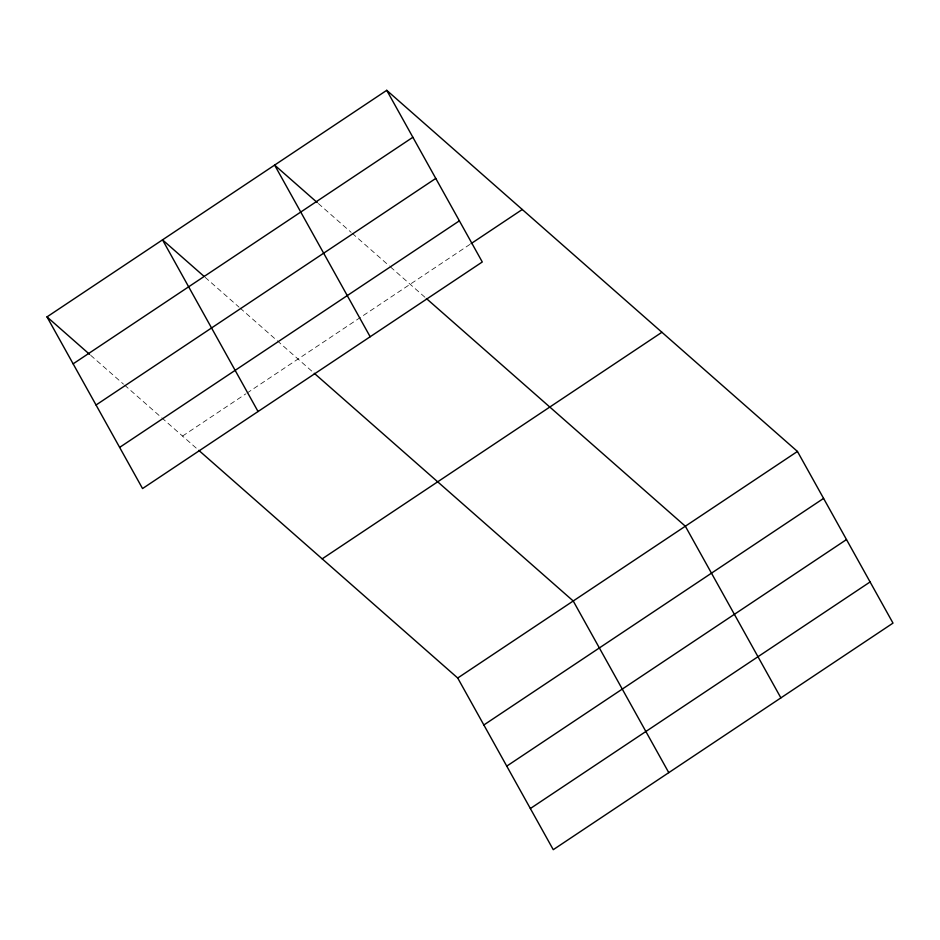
<?xml version="1.0" encoding="UTF-8"?>
<svg xmlns="http://www.w3.org/2000/svg" width="940" height="940" viewBox="0 0 940 940"><rect width="100%" height="100%" fill="white"/><g stroke="black" fill="none" stroke-linecap="round" stroke-linejoin="round"><path stroke-width="0.7" stroke-dasharray="4.7 3.53" d="M182.536 436.066L245.763 393.895M246.985 393.085L469.871 244.435M318.343 203.534L351.137 232.356M352.23 233.32L389.395 265.997M390.488 266.96L425.315 297.58M205.143 277.335L239.018 307.133M240.111 308.085L276.184 339.81M277.276 340.762L313.196 372.357M90.722 355.332L123.516 384.166M124.609 385.13L160.681 416.843M161.774 417.806L197.694 449.39"/><path stroke-width="1.41" d="M386.74 90.322L482.279 261.978L142.551 488.553L47 316.886L386.74 90.322L797.449 451.447L893 623.114L553.261 849.678L457.721 678.022L198.775 450.342M73.132 363.839L412.872 137.275M96.044 404.999L435.772 178.424M119.638 447.393L459.378 220.829M471.093 243.625L522.276 209.491M322.185 558.842L661.913 332.278M457.721 678.022L797.449 451.447M483.853 724.975L823.593 498.4M506.754 766.124L846.494 539.56M530.36 808.529L870.099 581.954M317.25 202.57L274.621 165.088L370.172 336.755M426.396 298.532L685.342 526.212L780.882 697.88M204.05 276.372L162.514 239.853L258.054 411.52M314.289 373.309L573.224 600.989L668.775 772.645M47 316.886L89.629 354.368"/></g></svg>
